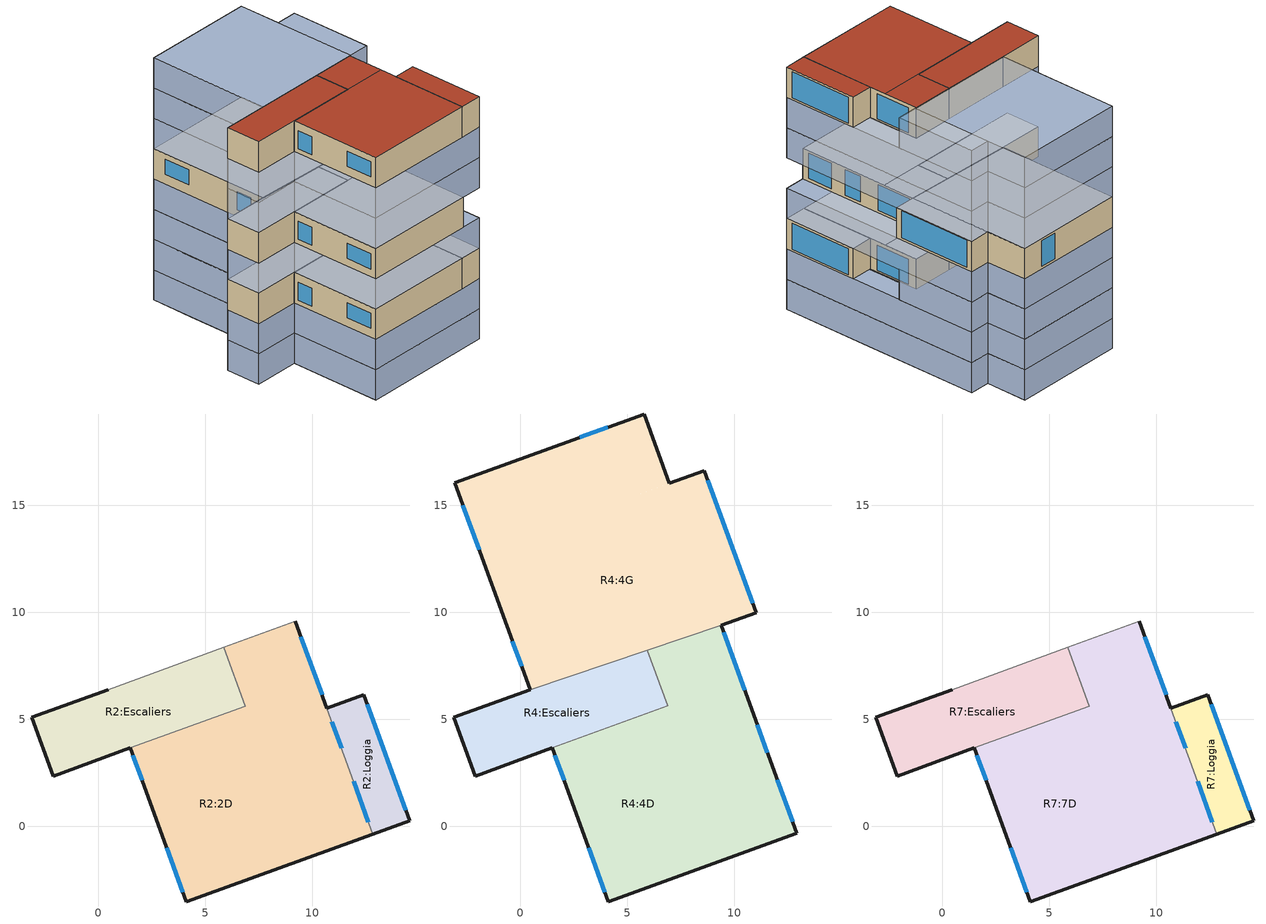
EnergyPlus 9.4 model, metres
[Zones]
R2:Escaliers
 floor adiabatic (Plancher interne): -2.11,2.35 -3.1,5.09 5.88,8.36 6.88,5.62 z5.03
 wall outside (300mm_ldr): 0.46,6.38 -3.1,5.09 -2.11,2.35 1.5,3.66 z5.03:7.53
 wall to R2:2D (Projet de cloison_Rev): 1.5,3.66 6.88,5.62 5.88,8.36 z5.03:7.53
 wall adiabatic (Projet de cloison): 5.88,8.36 0.46,6.38 z5.03:7.53
 ceiling adiabatic (Plancher interne_Reversed): -3.1,5.09 -2.11,2.35 6.88,5.62 5.88,8.36 z7.53
R2:2D
 floor adiabatic (Plancher interne): 4.12,-3.54 1.5,3.66 6.88,5.62 9.5,-1.58 z5.03; 9.5,-1.58 5.88,8.36 9.22,9.57 12.83,-0.37 z5.03
 wall outside (160mm_ldr): 1.5,3.66 4.12,-3.54 12.83,-0.37 z5.03:7.53
 wall outside (90mm_resolique): 10.69,5.52 9.22,9.57 z5.03:7.53
 wall to R2:Loggia (Projet de cloison): 12.83,-0.37 10.69,5.52 z5.03:7.53
 wall adiabatic (Projet de cloison): 9.22,9.57 5.88,8.36 z5.03:7.53
 window inside (Vitrage_ext - 1003): 12.63,0.2 11.94,2.09 z5.26:7.28; 11.38,3.64 10.92,4.88 z5.27:7.29
 window (Vitrage_ext - 1002): 10.46,6.14 9.47,8.86 z5.18:7.24; 3.2,-1.01 3.95,-3.08 z5.76:7.01; 1.62,3.32 2.05,2.14 z5.37:6.87
 ceiling adiabatic (Plancher interne_Reversed): 5.88,8.36 6.88,5.62 10.21,6.83 9.22,9.57 z7.53; 1.5,3.66 4.12,-3.54 12.83,-0.37 10.21,6.83 z7.53
R2:Loggia
 floor adiabatic (Plancher interne): 12.83,-0.37 10.69,5.52 12.42,6.15 14.56,0.26 z5.03
 wall outside (90mm_resolique): 12.83,-0.37 14.56,0.26 12.42,6.15 10.69,5.52 z5.03:7.53
 window (Vitrage_loggia - 1001): 14.38,0.75 12.58,5.71 z5.18:7.34
 ceiling adiabatic (Plancher interne_Reversed): 10.69,5.52 12.83,-0.37 14.56,0.26 12.42,6.15 z7.53
R4:4G
 floor adiabatic (Plancher interne): -1.87,12.8 -3.05,16.04 5.79,19.26 6.97,16.02 z10.03; 0.46,6.38 -1.87,12.8 8.61,16.61 11.03,9.98 9.39,9.38 z10.03
 wall outside (160mm_ldr): 9.39,9.38 11.03,9.98 8.61,16.61 6.97,16.02 5.79,19.26 -3.05,16.04 0.46,6.38 z10.03:12.53
 wall to R4:4D (Projet de cloison): 5.95,8.23 9.39,9.38 z10.03:12.53
 wall to R4:Escaliers (Projet de cloison): 0.46,6.38 5.95,8.23 z10.03:12.53
 window (Vitrage_loggia - 1001): 10.87,10.42 8.77,16.17 z10.24:12.47
 window (Vitrage_ext - 1002): 4.1,18.64 2.78,18.17 z10.26:12.36; -2.67,15 -1.92,12.93 z10.84:12.09
 window x2 (Vitrage_ext - 1002): -0.36,8.64 0.07,7.47 z10.59:12.09
 ceiling adiabatic (Plancher interne_Reversed): 6.97,16.02 9.39,9.38 11.03,9.98 8.61,16.61 z12.53; -3.05,16.04 0.46,6.38 9.39,9.38 5.79,19.26 z12.53
R4:4D
 floor adiabatic (Plancher interne): 4.12,-3.54 1.5,3.66 6.9,5.62 9.52,-1.57 z10.03; 9.52,-1.57 5.95,8.23 9.39,9.38 12.92,-0.33 z10.03
 wall outside (160mm_ldr): 1.5,3.66 4.12,-3.54 12.92,-0.33 z10.03:12.53
 wall outside (90mm_resolique): 12.92,-0.33 9.39,9.38 z10.03:12.53
 wall to R4:Escaliers (Projet de cloison): 5.95,8.23 6.9,5.62 1.5,3.66 z10.03:12.53
 window (Vitrage_ext - 1002): 12.73,0.2 12.01,2.18 z10.27:12.37; 11.55,3.43 11.08,4.75 z10.25:12.35; 10.49,6.35 9.5,9.07 z10.24:12.35; 3.2,-1.01 3.95,-3.08 z10.65:11.9; 1.62,3.32 2.05,2.14 z10.39:11.89
 ceiling adiabatic (Plancher interne_Reversed): 5.95,8.23 6.9,5.62 10.31,6.86 9.39,9.38 z12.53; 1.5,3.66 4.12,-3.54 12.92,-0.33 10.31,6.86 z12.53
R4:Escaliers
 floor adiabatic (Plancher interne): -2.11,2.35 -3.1,5.09 0.46,6.38 5.95,8.23 6.9,5.62 z10.03
 wall outside (300mm_ldr): 0.46,6.38 -3.1,5.09 -2.11,2.35 1.5,3.66 z10.03:12.53
 ceiling adiabatic (Plancher interne_Reversed): -3.1,5.09 -2.11,2.35 6.9,5.62 5.95,8.23 0.46,6.38 z12.53
R7:Escaliers
 floor adiabatic (Plancher interne): -2.11,2.35 -3.1,5.09 5.88,8.36 6.88,5.62 z17.53
 wall outside (300mm_ldr): 0.46,6.38 -3.1,5.09 -2.11,2.35 1.5,3.66 z17.53:20.03
 wall to R7:7D (Projet de cloison_Rev): 1.5,3.66 6.88,5.62 5.88,8.36 z17.53:20.03
 wall adiabatic (Projet de cloison): 5.88,8.36 0.46,6.38 z17.53:20.03
 roof outside (100mm_pur): -3.1,5.09 -2.11,2.35 6.88,5.62 5.88,8.36 z20.03
R7:7D
 floor adiabatic (Plancher interne): 4.12,-3.54 1.5,3.66 6.88,5.62 9.5,-1.58 z17.53; 9.5,-1.58 5.88,8.36 9.22,9.57 12.83,-0.37 z17.53
 wall outside (160mm_ldr): 1.5,3.66 4.12,-3.54 12.83,-0.37 z17.53:20.03
 wall outside (90mm_resolique): 10.69,5.52 9.22,9.57 z17.53:20.03
 wall to R7:Loggia (Projet de cloison): 12.83,-0.37 10.69,5.52 z17.53:20.03
 wall adiabatic (Projet de cloison): 9.22,9.57 5.88,8.36 z17.53:20.03
 window inside (Vitrage_ext - 1003): 12.63,0.2 11.94,2.09 z17.76:19.78; 11.38,3.64 10.92,4.88 z17.77:19.79
 window (Vitrage_ext - 1002): 10.46,6.14 9.47,8.86 z17.68:19.74; 3.2,-1.01 3.95,-3.08 z18.26:19.51; 1.62,3.32 2.05,2.14 z17.87:19.37
 roof outside (100mm_pur): 5.88,8.36 6.88,5.62 10.21,6.83 9.22,9.57 z20.03; 1.5,3.66 4.12,-3.54 12.83,-0.37 10.21,6.83 z20.03
R7:Loggia
 floor adiabatic (Plancher interne): 12.83,-0.37 10.69,5.52 12.42,6.15 14.56,0.26 z17.53
 wall outside (90mm_resolique): 12.83,-0.37 14.56,0.26 12.42,6.15 10.69,5.52 z17.53:20.03
 window (Vitrage_loggia - 1001): 14.38,0.75 12.58,5.71 z17.68:19.84
 roof outside (100mm_pur): 10.69,5.52 12.83,-0.37 14.56,0.26 12.42,6.15 z20.03
shading: 10.94,10.2 8.61,16.61 / 8.61,16.61 6.97,16.02 / 6.97,16.02 5.79,19.26 / 5.79,19.26 -3.05,16.04 / -3.05,16.04 0.46,6.38 / 0.46,6.38 10.94,10.2 z5.03:7.53; 4.12,-3.54 14.56,0.26 / 14.56,0.26 8.61,16.61 / 8.61,16.61 6.97,16.02 / 6.97,16.02 5.79,19.26 / 5.79,19.26 -3.05,16.04 / -3.05,16.04 0.46,6.38 / 0.46,6.38 -3.1,5.09 / -3.1,5.09 -2.11,2.35 / -2.11,2.35 1.5,3.66 / 1.5,3.66 4.12,-3.54 z2.53:5.03; 4.12,-3.54 14.56,0.26 / 14.56,0.26 8.61,16.61 / 8.61,16.61 6.97,16.02 / 6.97,16.02 5.79,19.26 / 5.79,19.26 -3.05,16.04 / -3.05,16.04 0.46,6.38 / 0.46,6.38 -3.1,5.09 / -3.1,5.09 -2.11,2.35 / -2.11,2.35 1.5,3.66 / 1.5,3.66 4.12,-3.54 z0.03:2.53; 4.12,-3.54 14.56,0.26 / 14.56,0.26 8.61,16.61 / 8.61,16.61 6.97,16.02 / 6.97,16.02 5.79,19.26 / 5.79,19.26 -3.05,16.04 / -3.05,16.04 0.46,6.38 / 0.46,6.38 -3.1,5.09 / -3.1,5.09 -2.11,2.35 / -2.11,2.35 1.5,3.66 / 1.5,3.66 4.12,-3.54 z7.53:10.03; 4.12,-3.54 14.56,0.26 / 14.56,0.26 8.61,16.61 / 8.61,16.61 6.97,16.02 / 6.97,16.02 5.79,19.26 / 5.79,19.26 -3.05,16.04 / -3.05,16.04 0.46,6.38 / 0.46,6.38 -3.1,5.09 / -3.1,5.09 -2.11,2.35 / -2.11,2.35 1.5,3.66 / 1.5,3.66 4.12,-3.54 z12.53:15.03; 4.12,-3.54 14.56,0.26 / 14.56,0.26 8.61,16.61 / 8.61,16.61 6.97,16.02 / 6.97,16.02 5.79,19.26 / 5.79,19.26 -3.05,16.04 / -3.05,16.04 0.46,6.38 / 0.46,6.38 -3.1,5.09 / -3.1,5.09 -2.11,2.35 / -2.11,2.35 1.5,3.66 / 1.5,3.66 4.12,-3.54 z15.03:17.53; 10.94,10.2 8.61,16.61 / 8.61,16.61 6.97,16.02 / 6.97,16.02 5.79,19.26 / 5.79,19.26 -3.05,16.04 / -3.05,16.04 0.46,6.38 / 0.46,6.38 10.94,10.2 z17.53:20.03; 6.97,16.02 9.31,9.6 10.94,10.2 8.61,16.61 z7.53; -3.05,16.04 0.46,6.38 9.31,9.6 5.79,19.26 z7.53; -1.87,12.8 -3.05,16.04 5.79,19.26 6.97,16.02 z5.03; 0.46,6.38 -1.87,12.8 8.61,16.61 10.94,10.2 z5.03; -3.05,16.04 0.46,6.38 0.5,6.4 -3.01,16.06 z5.03; -3.1,5.09 -2.11,2.35 1.5,3.66 0.5,6.4 z5.03; 6.97,16.02 12.93,-0.33 14.56,0.26 8.61,16.61 z5.03; -3.01,16.06 4.12,-3.54 12.93,-0.33 5.79,19.26 z5.03; -1.87,12.8 -3.05,16.04 5.79,19.26 6.97,16.02 z2.53; -2.11,2.35 -3.1,5.09 0.46,6.38 1.46,3.65 z2.53; 4.12,-3.54 1.5,3.66 11.94,7.46 14.56,0.26 z2.53; 1.46,3.65 -1.87,12.8 8.61,16.61 11.94,7.46 z2.53; -3.05,16.04 0.46,6.38 0.5,6.4 -3.01,16.06 z2.53; -3.1,5.09 -2.11,2.35 1.5,3.66 0.5,6.4 z2.53; 6.97,16.02 12.93,-0.33 14.56,0.26 8.61,16.61 z2.53; -3.01,16.06 4.12,-3.54 12.93,-0.33 5.79,19.26 z2.53; -1.87,12.8 -3.05,16.04 5.79,19.26 6.97,16.02 z0.03; -2.11,2.35 -3.1,5.09 0.46,6.38 1.46,3.65 z0.03; 4.12,-3.54 1.5,3.66 11.94,7.46 14.56,0.26 z0.03; 1.46,3.65 -1.87,12.8 8.61,16.61 11.94,7.46 z0.03; -3.05,16.04 0.46,6.38 0.5,6.4 -3.01,16.06 z10.03; -3.1,5.09 -2.11,2.35 1.5,3.66 0.5,6.4 z10.03; 6.97,16.02 12.93,-0.33 14.56,0.26 8.61,16.61 z10.03; -3.01,16.06 4.12,-3.54 12.93,-0.33 5.79,19.26 z10.03; -1.87,12.8 -3.05,16.04 5.79,19.26 6.97,16.02 z7.53; -2.11,2.35 -3.1,5.09 0.46,6.38 1.46,3.65 z7.53; 4.12,-3.54 1.5,3.66 11.94,7.46 14.56,0.26 z7.53; 1.46,3.65 -1.87,12.8 8.61,16.61 11.94,7.46 z7.53; -3.05,16.04 0.46,6.38 0.5,6.4 -3.01,16.06 z15.03; -3.1,5.09 -2.11,2.35 1.5,3.66 0.5,6.4 z15.03; 6.97,16.02 12.93,-0.33 14.56,0.26 8.61,16.61 z15.03; -3.01,16.06 4.12,-3.54 12.93,-0.33 5.79,19.26 z15.03; -1.87,12.8 -3.05,16.04 5.79,19.26 6.97,16.02 z12.53; -2.11,2.35 -3.1,5.09 0.46,6.38 1.46,3.65 z12.53; 4.12,-3.54 1.5,3.66 11.94,7.46 14.56,0.26 z12.53; 1.46,3.65 -1.87,12.8 8.61,16.61 11.94,7.46 z12.53; -3.05,16.04 0.46,6.38 0.5,6.4 -3.01,16.06 z17.53; -3.1,5.09 -2.11,2.35 1.5,3.66 0.5,6.4 z17.53; 6.97,16.02 12.93,-0.33 14.56,0.26 8.61,16.61 z17.53; -3.01,16.06 4.12,-3.54 12.93,-0.33 5.79,19.26 z17.53; -1.87,12.8 -3.05,16.04 5.79,19.26 6.97,16.02 z15.03; -2.11,2.35 -3.1,5.09 0.46,6.38 1.46,3.65 z15.03; 4.12,-3.54 1.5,3.66 11.94,7.46 14.56,0.26 z15.03; 1.46,3.65 -1.87,12.8 8.61,16.61 11.94,7.46 z15.03; 6.97,16.02 9.31,9.6 10.94,10.2 8.61,16.61 z20.03; -3.05,16.04 0.46,6.38 9.31,9.6 5.79,19.26 z20.03; -1.87,12.8 -3.05,16.04 5.79,19.26 6.97,16.02 z17.53; 0.46,6.38 -1.87,12.8 8.61,16.61 10.94,10.2 z17.53
[Building]
Building: North Axis {deg}=0; Terrain=Suburbs; Loads Convergence Tolerance Value {W}=0.04; Temperature Convergence Tolerance Value {deltaC}=0.4; Solar Distribution=FullExterior; Maximum Number of Warmup Days=25; Minimum Number of Warmup Days=6
[Site:Location]
Sans titre (01-01:31-12)  (01-01:31-12): Latitude {deg}=44.83; Longitude {deg}=-0.68; Time Zone {hr}=1; Elevation {m}=15
[SizingPeriod:DesignDay] Day of Month=15; Humidity Condition Type=WetBulb; Barometric Pressure {Pa}=101144.9; Rain Indicator=No; Snow Indicator=No
Name | Month | Day Type | Maximum Dry-Bulb Temperature {C} | Daily Dry-Bulb Temperature Range {deltaC} | Wetbulb or DewPoint at Maximum Dry-Bulb {C} | Wind Speed {m/s} | Wind Direction {deg} | Daylight Saving Time Indicator | Solar Model Indicator | Sky Clearness
Summer Design Day in Sans titre (01-01:31-12) Juin | 6 | SummerDesignDay | 33.4 | 14.2 | 21.4 | 0 | 0 | Yes | ASHRAEClearSky | 0.98
Summer Design Day in Sans titre (01-01:31-12) Juil | 7 | SummerDesignDay | 34.9 | 14.5 | 21.2 | 0 | 0 | Yes | ASHRAEClearSky | 0.98
Summer Design Day in Sans titre (01-01:31-12) Aoû | 8 | SummerDesignDay | 36 | 14.9 | 22.6 | 0 | 0 | Yes | ASHRAEClearSky | 0.98
Summer Design Day in Sans titre (01-01:31-12) Sep | 9 | SummerDesignDay | 32.1 | 14.1 | 20.7 | 0 | 0 | Yes | ASHRAEClearSky | 0.98
Winter Design Day in Sans titre (01-01:31-12) | 1 | WinterDesignDay | -3.8 | 0 | -3.8 | 1.9 | 40 | No |  | 0
[Site:GroundTemperature:BuildingSurface]
18, 18, 18, 18, 18, 18, 18, 18, 18, 18, 18, 18
[Site:GroundTemperature:FCfactorMethod]
January Ground Temperature {C}=6.58; February Ground Temperature {C}=7.82; March Ground Temperature {C}=10.24; April Ground Temperature {C}=12.54; May Ground Temperature {C}=16.88; June Ground Temperature {C}=19.16; July Ground Temperature {C}=19.79; August Ground Temperature {C}=18.63; September Ground Temperature {C}=15.96; October Ground Temperature {C}=12.62; November Ground Temperature {C}=9.34; December Ground Temperature {C}=7.17
[Site:GroundTemperature:Shallow]
14, 14, 14, 14, 14, 14, 14, 14, 14, 14, 14, 14
[Site:GroundTemperature:Deep]
14, 14, 14, 14, 14, 14, 14, 14, 14, 14, 14, 14
[Site:GroundReflectance]
0.2, 0.2, 0.2, 0.2, 0.2, 0.2, 0.2, 0.2, 0.2, 0.2, 0.2, 0.2
[Site:GroundReflectance:SnowModifier]
2, 2
[Material] Roughness=Rough; Thermal Absorptance=0.9
Name | Thickness {m} | Conductivity {W/m-K} | Density {kg/m3} | Specific Heat {J/kg-K} | Solar Absorptance | Visible Absorptance
Cast Concrete (Dense)_.15 | 0.15 | 1.4 | 2100 | 840 | 0.6 | 0.6
Gypsum Plasterboard_.025 | 0.025 | 0.25 | 900 | 1000 | 0.5 | 0.5
Cement/plaster/mortar - cement blocks cellular_.015 | 0.015 | 0.33 | 520 | 2040 | 0.6 | 0.6
Rock wool - at 10C degrees_.16 | 0.16 | 0.033 | 100 | 710 | 0.6 | 0.6
Concrete Block (Heavyweight)_.2 | 0.2 | 1.63 | 2300 | 1000 | 0.6 | 0.6
Gypsum Plastering_.013 | 0.013 | 0.4 | 1000 | 1000 | 0.5 | 0.5
resolique_.09 | 0.09 | 0.022 | 45 | 1470 | 0.6 | 0.6
Rock wool - at 10C degrees_.3 | 0.3 | 0.033 | 100 | 710 | 0.6 | 0.6
Asphalt 1_.01 | 0.01 | 0.7 | 2100 | 1000 | 0.85 | 0.9
PUR Polyurethane Board  (Diffusion open)_.1 | 0.1 | 0.028 | 35 | 1590 | 0.6 | 0.6
Cast Concrete (Dense)_.2 | 0.2 | 1.4 | 2100 | 840 | 0.6 | 0.6
Plasterboard_.013 | 0.013 | 0.25 | 2800 | 896 | 0.5 | 0.5
[Material:NoMass] Roughness=Rough; Thermal Resistance {m2-K/W}=0.15; Thermal Absorptance=0.9; Solar Absorptance=0.7; Visible Absorptance=0.7
5_RVAL_2; 6_RVAL_2
[WindowMaterial:SimpleGlazingSystem] Solar Heat Gain Coefficient=0.45; Visible Transmittance=0.744
Name | U-Factor {W/m2-K}
Simple Vitrage_loggia - 1001 | 2.4
Simple Vitrage_ext - 1002; Simple Vitrage_ext - 1003 | 1.96
[WindowMaterial:Shade]
30000: Solar Transmittance=0.2; Solar Reflectance=0.5; Visible Transmittance=0.1; Visible Reflectance=0.5; Infrared Hemispherical Emissivity=0.9; Infrared Transmittance=0; Thickness {m}=0.005; Conductivity {W/m-K}=0.1; Shade to Glass Distance {m}=0.05; Top Opening Multiplier=0.5; Bottom Opening Multiplier=0.5; Left-Side Opening Multiplier=0.5; Right-Side Opening Multiplier=0.5; Airflow Permeability=0
[Construction]
Plancher interne; Plancher interne_Reversed: Cast Concrete (Dense)_.15
Projet de cloison: Gypsum Plasterboard_.025, 5_RVAL_2, Gypsum Plasterboard_.025
Projet de cloison_Rev: Gypsum Plasterboard_.025, 6_RVAL_2, Gypsum Plasterboard_.025
160mm_ldr: Cement/plaster/mortar - cement blocks cellular_.015, Rock wool - at 10C degrees_.16, Concrete Block (Heavyweight)_.2, Gypsum Plastering_.013
90mm_resolique: Cement/plaster/mortar - cement blocks cellular_.015, resolique_.09, Concrete Block (Heavyweight)_.2, Gypsum Plastering_.013
300mm_ldr: Cement/plaster/mortar - cement blocks cellular_.015, Rock wool - at 10C degrees_.3, Concrete Block (Heavyweight)_.2, Gypsum Plastering_.013
100mm_pur: Asphalt 1_.01, PUR Polyurethane Board  (Diffusion open)_.1, Cast Concrete (Dense)_.2, Plasterboard_.013
Vitrage_loggia - 1001: Simple Vitrage_loggia - 1001
Vitrage_loggia - 2001: 30000, Simple Vitrage_loggia - 1001
Vitrage_ext - 1002: Simple Vitrage_ext - 1002
Vitrage_ext - 2002: 30000, Simple Vitrage_ext - 1002
Vitrage_ext - 1003: Simple Vitrage_ext - 1003
[Zone] Type=1; Multiplier=1; Zone Inside Convection Algorithm=TARP; Part of Total Floor Area=Yes
Name | Volume {m3} | Floor Area {m2}
R4:4G | 227.4114 | 96.7708
R4:4D | 167.2339 | 71.1634
R4:Escaliers | 49.7906 | 21.1875
R2:Escaliers; R7:Escaliers | 54.3538 | 23.1293
R2:2D; R7:7D | 169.9649 | 72.3255
R2:Loggia; R7:Loggia | 19.1387 | 8.1441
[WindowShadingControl] Shading Type=ExteriorShade; Shading Control Type=OnIfHighSolarOnWindow; Schedule=B4R_sc_residential_occ; Setpoint {W/m2, W or deg C}=120; Shading Control Is Scheduled=Yes; Glare Control Is Active=No; Type of Slat Angle Control for Blinds=FixedSlatAngle; Setpoint 2 {W/m2 or deg C}=0; Multiple Surface Control Type=Group
Name | Zone | Construction with Shading | Fenestration Surface 1 | Fenestration Surface 2 | Fenestration Surface 3 | Fenestration Surface 4 | Fenestration Surface 5
11001 | R4:4G | Vitrage_loggia - 2001 | R4:4G_Wall_4_0_0_0_0_0_Win
21001 | R2:Loggia | Vitrage_loggia - 2001 | R2:Loggia_Wall_3_0_0_0_0_0_Win
31001 | R7:Loggia | Vitrage_loggia - 2001 | R7:Loggia_Wall_3_0_0_0_0_0_Win
11002 | R4:4G | Vitrage_ext - 2002 | R4:4G_Wall_7_0_0_0_0_0_Win | R4:4G_Wall_8_0_0_0_0_2_Win | R4:4G_Wall_8_0_0_1_0_1_Win
21002 | R4:4D | Vitrage_ext - 2002 | R4:4D_Wall_3_0_0_0_0_2_Win | R4:4D_Wall_3_0_0_1_0_1_Win | R4:4D_Wall_3_0_0_2_0_0_Win | R4:4D_Wall_7_0_0_0_0_1_Win | R4:4D_Wall_7_0_0_1_0_0_Win
31002 | R2:2D | Vitrage_ext - 2002 | R2:2D_Wall_4_0_0_0_0_0_Win | R2:2D_Wall_8_0_0_0_0_1_Win | R2:2D_Wall_8_0_0_1_0_0_Win
41002 | R7:7D | Vitrage_ext - 2002 | R7:7D_Wall_4_0_0_0_0_0_Win | R7:7D_Wall_8_0_0_0_0_1_Win | R7:7D_Wall_8_0_0_1_0_0_Win
[People] Number of People Calculation Method=People/Area; Fraction Radiant=0.3; Sensible Heat Fraction=AutoCalculate; Carbon Dioxide Generation Rate {m3/s-W}=3.82e-08; Enable ASHRAE 55 Comfort Warnings=No; Mean Radiant Temperature Calculation Type=ZoneAveraged; Work Efficiency Schedule=Work efficiency; Clothing Insulation Calculation Method=ClothingInsulationSchedule; Air Velocity Schedule=Default Air Velocity for Comfort Calculations
Name | Zone or ZoneList | Number of People Schedule | People per Zone Floor Area {person/m2} | Activity Level Schedule | Clothing Insulation Schedule
People R4:4G | R4:4G | B4R_sc_residential_occ | 0.0215 | Activity Schedule 862 | Clothing Schedule 862
People R4:4D | R4:4D | B4R_sc_residential_occ | 0.0215 | Activity Schedule 873 | Clothing Schedule 873
People R4:Escaliers | R4:Escaliers | Dwell_DomCirculation_Occ | 0.0155039 | Activity Schedule 882 | Clothing Schedule 882
People R2:Escaliers | R2:Escaliers | Dwell_DomCirculation_Occ | 0.0155039 | Activity Schedule 703 | Clothing Schedule 703
People R2:2D | R2:2D | B4R_sc_residential_occ | 0.0215 | Activity Schedule 711 | Clothing Schedule 711
People R7:Escaliers | R7:Escaliers | Dwell_DomCirculation_Occ | 0.0155039 | Activity Schedule 836 | Clothing Schedule 836
People R7:7D | R7:7D | B4R_sc_residential_occ | 0.0215 | Activity Schedule 844 | Clothing Schedule 844
[Lights] Design Level Calculation Method=Watts/Area; Watts per Zone Floor Area {W/m2}=2.5; Return Air Fraction=0; Fraction Radiant=0.42; Fraction Visible=0.18; Fraction Replaceable=1
Name | Zone or ZoneList | Schedule
R4:4G General lighting | R4:4G | B4R_sc_residential_occ
R4:4D General lighting | R4:4D | B4R_sc_residential_occ
R4:Escaliers General lighting | R4:Escaliers | TM59_Default_Light
R2:Escaliers General lighting | R2:Escaliers | TM59_Default_Light
R2:2D General lighting | R2:2D | B4R_sc_residential_occ
R7:Escaliers General lighting | R7:Escaliers | TM59_Default_Light
R7:7D General lighting | R7:7D | B4R_sc_residential_occ
[OtherEquipment] Fuel Type=Electricity; Design Level Calculation Method=Watts/Area; Fraction Latent=0; Fraction Radiant=0.2; Fraction Lost=0; Carbon Dioxide Generation Rate {m3/s-W}=0
Name | Zone or ZoneList | Schedule | Power per Zone Floor Area {W/m2}
R4:4G Miscellaneous gain 1 | R4:4G | On 24/7 | 3
R4:4D Miscellaneous gain 1 | R4:4D | On 24/7 | 3
R4:Escaliers Equipment gain 1 | R4:Escaliers | Dwell_DomCirculation_Equip | 1.57
R2:Escaliers Equipment gain 1 | R2:Escaliers | Dwell_DomCirculation_Equip | 1.57
R2:2D Miscellaneous gain 1 | R2:2D | On 24/7 | 3
R7:Escaliers Equipment gain 1 | R7:Escaliers | Dwell_DomCirculation_Equip | 1.57
R7:7D Miscellaneous gain 1 | R7:7D | On 24/7 | 3
[ZoneInfiltration:DesignFlowRate] Schedule=On 24/7; Design Flow Rate Calculation Method=Flow/zone; Constant Term Coefficient=1; Temperature Term Coefficient=0; Velocity Term Coefficient=0; Velocity Squared Term Coefficient=0
Name | Zone or ZoneList | Design Flow Rate {m3/s}
R4:4G Infiltration | R4:4G | 0.006317
R4:4D Infiltration | R4:4D | 0.004645
R4:Escaliers Infiltration | R4:Escaliers | 0.001383
R2:Escaliers Infiltration | R2:Escaliers | 0.00151
R2:2D Infiltration | R2:2D | 0.004721
R2:Loggia Infiltration | R2:Loggia | 0.004253
R7:Escaliers Infiltration | R7:Escaliers | 0.00151
R7:7D Infiltration | R7:7D | 0.004721
R7:Loggia Infiltration | R7:Loggia | 0.004253
[ZoneVentilation:DesignFlowRate] Schedule=Residential Occ; Design Flow Rate Calculation Method=Flow/zone; Ventilation Type=NATURAL; Fan Pressure Rise {Pa}=0; Fan Total Efficiency=1; Constant Term Coefficient=1; Temperature Term Coefficient=0; Velocity Term Coefficient=0; Velocity Squared Term Coefficient=0; Minimum Indoor Temperature {C}=22; Maximum Indoor Temperature {C}=100; Delta Temperature {deltaC}=0; Minimum Outdoor Temperature {C}=-100; Maximum Outdoor Temperature {C}=100; Maximum Wind Speed {m/s}=40
Name | Zone or ZoneList | Design Flow Rate {m3/s}
R4:4G Nat Vent | R4:4G | 0.031585
R4:4D Nat Vent | R4:4D | 0.023227
R2:2D Nat Vent | R2:2D | 0.023606
R2:Loggia Nat Vent | R2:Loggia | 0.002658
R7:7D Nat Vent | R7:7D | 0.023606
R7:Loggia Nat Vent | R7:Loggia | 0.002658
[DesignSpecification:OutdoorAir] Outdoor Air Method=Sum; Outdoor Air Flow per Person {m3/s-person}=0.00236; Outdoor Air Flow per Zone Floor Area {m3/s-m2}=0.000305; Outdoor Air Flow per Zone {m3/s}=0; Outdoor Air Flow Air Changes per Hour {1/hr}=0; Outdoor Air Schedule=Residential Occ
R4:4G; R4:4D; R2:2D; R7:7D
[DesignSpecification:ZoneAirDistribution] Zone Air Distribution Effectiveness in Cooling Mode=1; Zone Air Distribution Effectiveness in Heating Mode=1
R4:4G; R4:4D; R2:2D; R7:7D
[Sizing:Zone] Zone Cooling Design Supply Air Temperature Input Method=SupplyAirTemperature; Zone Cooling Design Supply Air Temperature {C}=12; Zone Cooling Design Supply Air Temperature Difference {deltaC}=0; Zone Heating Design Supply Air Temperature Input Method=SupplyAirTemperature; Zone Heating Design Supply Air Temperature {C}=35; Zone Heating Design Supply Air Temperature Difference {deltaC}=0; Zone Cooling Design Supply Air Humidity Ratio {kgWater/kgDryAir}=0.008; Zone Heating Design Supply Air Humidity Ratio {kgWater/kgDryAir}=0.016; Zone Heating Sizing Factor=1.25; Zone Cooling Sizing Factor=1.15; Cooling Design Air Flow Method=DesignDay; Cooling Minimum Air Flow Fraction=0; Heating Design Air Flow Method=DesignDay
Name | Design Specification Outdoor Air Object | Design Specification Zone Air Distribution Object
R4:4G | R4:4G | R4:4G
R4:4D | R4:4D | R4:4D
R2:2D | R2:2D | R2:2D
R7:7D | R7:7D | R7:7D
[ZoneControl:Thermostat] Control Type Schedule=Zone Control Type Sched
Name | Zone or ZoneList | Control 1
R4:4G Thermostat | R4:4G | Dual Setpoint - Zone R4:4G
R4:4D Thermostat | R4:4D | Dual Setpoint - Zone R4:4D
R2:2D Thermostat | R2:2D | Dual Setpoint - Zone R2:2D
R7:7D Thermostat | R7:7D | Dual Setpoint - Zone R7:7D
[ZoneControl:Thermostat:OperativeTemperature] Radiative Fraction Input Mode=Constant; Fixed Radiative Fraction=0.5
Name | Thermostat
 | R4:4G Thermostat
 | R4:4D Thermostat
 | R2:2D Thermostat
 | R7:7D Thermostat
[ThermostatSetpoint:DualSetpoint]
Name | Heating Setpoint Temperature Schedule | Cooling Setpoint Temperature Schedule
Dual Setpoint - Zone R4:4G | R4:4G Heating Setpoint Schedule | R4:4G Cooling SP Sch
Dual Setpoint - Zone R4:4D | R4:4D Heating Setpoint Schedule | R4:4D Cooling SP Sch
Dual Setpoint - Zone R2:2D | R2:2D Heating Setpoint Schedule | R2:2D Cooling SP Sch
Dual Setpoint - Zone R7:7D | R7:7D Heating Setpoint Schedule | R7:7D Cooling SP Sch
[ZoneHVAC:IdealLoadsAirSystem] Maximum Heating Supply Air Temperature {C}=35; Minimum Cooling Supply Air Temperature {C}=12; Maximum Heating Supply Air Humidity Ratio {kgWater/kgDryAir}=0.016; Minimum Cooling Supply Air Humidity Ratio {kgWater/kgDryAir}=0.008; Heating Limit=LimitCapacity; Maximum Heating Air Flow Rate {m3/s}=Autosize; Maximum Sensible Heating Capacity {W}=Autosize; Maximum Cooling Air Flow Rate {m3/s}=0; Dehumidification Control Type=None; Humidification Control Type=None; Outdoor Air Economizer Type=NoEconomizer; Heat Recovery Type=None
Name | Heating Availability Schedule | Cooling Availability Schedule | Design Specification Outdoor Air Object
R4:4G Ideal Loads Air | R4:4G Heating Availability Sch | R4:4G Cooling Availability Sch | R4:4G
R4:4D Ideal Loads Air | R4:4D Heating Availability Sch | R4:4D Cooling Availability Sch | R4:4D
R2:2D Ideal Loads Air | R2:2D Heating Availability Sch | R2:2D Cooling Availability Sch | R2:2D
R7:7D Ideal Loads Air | R7:7D Heating Availability Sch | R7:7D Cooling Availability Sch | R7:7D
[Zone equipment]
R4:4G: R4:4G Ideal Loads Air
R4:4D: R4:4D Ideal Loads Air
R2:2D: R2:2D Ideal Loads Air
R7:7D: R7:7D Ideal Loads Air
[Schedule:Day:Hourly]
Summer Control Type Day Sch; Winter Control Type Day Sch: 4, 4, 4, 4, 4, 4, 4, 4, 4, 4, 4, 4, 4, 4, 4, 4, 4, 4, 4, 4, 4, 4, 4, 4
[Schedule:Week:Daily]
Summer Control Type Week Sch: Summer Control Type Day Sch, Summer Control Type Day Sch, Summer Control Type Day Sch, Summer Control Type Day Sch, Summer Control Type Day Sch, Summer Control Type Day Sch, Summer Control Type Day Sch, Summer Control Type Day Sch, Summer Control Type Day Sch, Summer Control Type Day Sch, Summer Control Type Day Sch, Summer Control Type Day Sch
Winter Control Type Week Sch: Winter Control Type Day Sch, Winter Control Type Day Sch, Winter Control Type Day Sch, Winter Control Type Day Sch, Winter Control Type Day Sch, Winter Control Type Day Sch, Winter Control Type Day Sch, Winter Control Type Day Sch, Winter Control Type Day Sch, Winter Control Type Day Sch, Winter Control Type Day Sch, Winter Control Type Day Sch
[Schedule:Year]
Zone Control Type Sched: Winter Control Type Week Sch, 1, 1, 3, 31, Summer Control Type Week Sch, 4, 1, 9, 30, Winter Control Type Week Sch, 10, 1, 12, 31
[Schedule:Compact]
Work efficiency; R4:4G Cooling Availability Sch; R4:4D Cooling Availability Sch; R2:2D Cooling Availability Sch; R7:7D Cooling Availability Sch: Through: 12/31, For: AllDays, Until: 24:00, 0
On 24/7: Through: 12/31, For: AllDays, Until: 24:00, 1
Dwell_DomCirculation_Occ: Through: 31 Dec, For: Weekdays SummerDesignDay, Until: 07:00, 0, Until: 10:00, 1, Until: 19:00, 0, Until: 23:00, 0.2, Until: 24:00, 0, For: Weekends, Until: 07:00, 0, Until: 23:00, 1, Until: 24:00, 0.3, For: Holidays, Until: 07:00, 0, Until: 23:00, 1, Until: 24:00, 0.3, For: WinterDesignDay AllOtherDays, Until: 24:00, 0
Dwell_DomCirculation_Equip: Through: 31 Dec, For: Weekdays SummerDesignDay, Until: 07:00, 0.06368, Until: 08:00, 0.53184, Until: 09:00, 1, Until: 10:00, 0.53184, Until: 17:00, 0.06368, Until: 18:00, 0.29776, Until: 19:00, 0.53184, Until: 20:00, 0.76592, Until: 22:00, 1, Until: 23:00, 0.76592, Until: 24:00, 0.29776, For: Weekends, Until: 07:00, 0.06368, Until: 23:00, 1, Until: 24:00, 0.34458, For: Holidays, Until: 07:00, 0.06368, Until: 23:00, 1, Until: 24:00, 0.34458, For: WinterDesignDay AllOtherDays, Until: 24:00, 0
Residential Occ: Through: 31 Dec, For: Weekdays, Until: 05:00, 1, Until: 06:00, 0.8, Until: 08:00, 0.75, Until: 09:00, 0.5, Until: 15:00, 0.43, Until: 18:00, 0.5, Until: 21:00, 0.75, Until: 24:00, 0.8, For: Saturday, Until: 07:00, 1, Until: 08:00, 0.8, Until: 09:00, 0.75, Until: 10:00, 0.5, Until: 15:00, 0.43, Until: 18:00, 0.5, Until: 21:00, 0.75, Until: 24:00, 0.8, For: Sunday Holidays, Until: 07:00, 1, Until: 08:00, 0.8, Until: 09:00, 0.75, Until: 10:00, 0.5, Until: 15:00, 0.43, Until: 18:00, 0.5, Until: 21:00, 0.75, Until: 24:00, 0.8, For: SummerDesignDay, Until: 24:00, 1, For: AllOtherDays, Until: 24:00, 0
TM59_Default_Light: Through: 31 Dec, For: Weekdays SummerDesignDay Weekends, Until: 18:00, 0, Until: 23:00, 1, Until: 24:00, 0, For: WinterDesignDay AllOtherDays, Until: 24:00, 0
Default Air Velocity for Comfort Calculations: Through: 12/31, For: AllDays, Until: 24:00, 0.137
B4R_sc_residential_occ: Through: 31 Dec, For: Weekdays, Until: 09:00, 1, Until: 18:00, 0, Until: 24:00, 1, For: Weekends, Until: 24:00, 1, For: AllOtherDays, Until: 24:00, 1
Activity Schedule 862; Activity Schedule 873; Activity Schedule 711; Activity Schedule 844: Through: 12/31, For: AllDays, Until: 24:00, 117
Clothing Schedule 862; Clothing Schedule 873; Clothing Schedule 882; Clothing Schedule 703; Clothing Schedule 711; Clothing Schedule 836; Clothing Schedule 844: Through: 4/1, For: AllDays, Until: 24:00, 1, Through: 9/30, For: AllDays, Until: 24:00, .5, Through: 12/31, For: AllDays, Until: 24:00, 1
Activity Schedule 882; Activity Schedule 703; Activity Schedule 836: Through: 12/31, For: AllDays, Until: 24:00, 130
R4:4G Heating Setpoint Schedule; R4:4D Heating Setpoint Schedule; R2:2D Heating Setpoint Schedule; R7:7D Heating Setpoint Schedule: Through: 01 Jun, For: Weekdays SummerDesignDay WinterDesignDay, Until: 06:00, 17, Until: 09:00, 22, Until: 18:00, 17, Until: 23:00, 22, Until: 24:00, -50, For: Weekends, Until: 06:00, 17, Until: 23:00, 22, Until: 24:00, -50, For: AllOtherDays, Until: 24:00, -50, Through:01 Sep, For: AllDays, Until: 24:00, -50, Through:31 Dec, For: Weekdays SummerDesignDay WinterDesignDay, Until: 06:00, 17, Until: 09:00, 22, Until: 18:00, 17, Until: 23:00, 22, Until: 24:00, -50, For:Weekends, Until: 06:00, 17, Until: 23:00, 22, Until: 24:00, -50, For: AllOtherDays, Until: 24:00, -50
R4:4G Heating Availability Sch; R4:4D Heating Availability Sch; R2:2D Heating Availability Sch; R7:7D Heating Availability Sch: Through: 01 Jun, For: Weekdays SummerDesignDay WinterDesignDay, Until: 06:00, 1, Until: 09:00, 1, Until: 18:00, 1, Until: 23:00, 1, Until: 24:00, 0, For: Weekends, Until: 06:00, 1, Until: 23:00, 1, Until: 24:00, 0, For: AllOtherDays, Until: 24:00, 0, Through:01 Sep, For: AllDays, Until: 24:00, 0, Through:31 Dec, For: Weekdays SummerDesignDay WinterDesignDay, Until: 06:00, 1, Until: 09:00, 1, Until: 18:00, 1, Until: 23:00, 1, Until: 24:00, 0, For:Weekends, Until: 06:00, 1, Until: 23:00, 1, Until: 24:00, 0, For: AllOtherDays, Until: 24:00, 0
R4:4G Cooling SP Sch; R4:4D Cooling SP Sch; R2:2D Cooling SP Sch; R7:7D Cooling SP Sch: Through: 12/31, For: AllDays, Until: 24:00, 100
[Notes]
Prédéfinition des conventions de géométrie : External measurements
Géométrie de zone et aires de surface : 2-Externe
Méthode de calcul du volume de zone : 1-Interne
Méthode de calcul de la surface au sol : 1-Interne
Méthode de calcul ratio de surface de fenêtres sur mur : 1-Interne
Hourly weather file: C:\ProgramData\DesignBuilder\Weather Data\FRA_BORDEAUX_IWEC.epw
